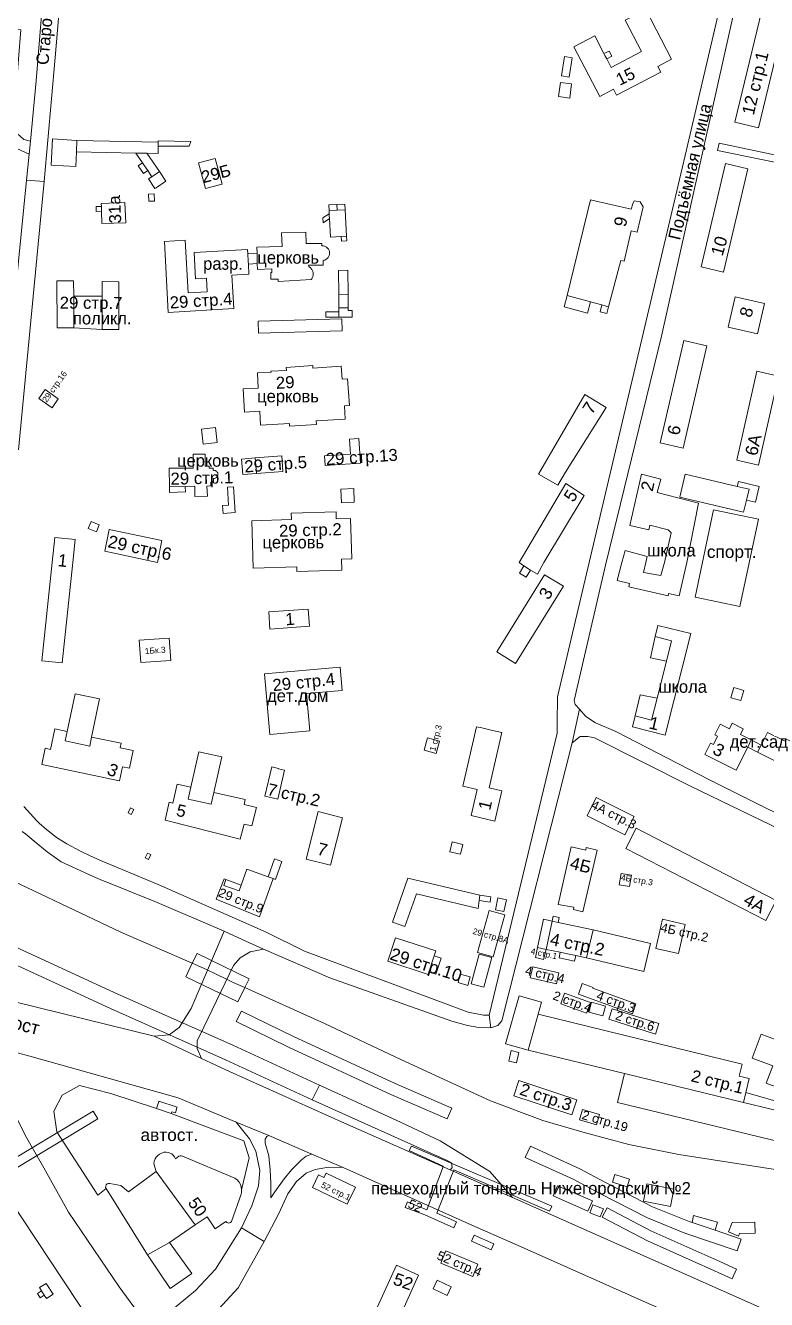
# Model space of a CAD drawing. Header units: metres. Extents: x 9999 to 15101, y 6965 to 11034.
# Drawn here: x 12687 to 13119, y 7571 to 8313 of the extents above; entities that cross this region are included whole.
import ezdxf
from ezdxf.enums import TextEntityAlignment as Align

# ---------------------------------------------------------------- set-up
doc = ezdxf.new("R2010")
doc.units = ezdxf.units.M
doc.header["$MEASUREMENT"] = 0
for name, color, linetype, lineweight in [('Слой 14', 7, 'Continuous', 0), ('Слой 19', 7, 'Continuous', 0), ('Слой 25', 7, 'Continuous', 0), ('Слой 26', 7, 'Continuous', 0), ('Слой 29', 7, 'Continuous', 0), ('Слой 3', 7, 'Continuous', 0), ('Слой 4', 7, 'Continuous', 0), ('Слой 41', 7, 'Continuous', 0), ('Слой 42', 7, 'Continuous', 0), ('Слой 43', 7, 'Continuous', 0), ('Слой 44', 7, 'Continuous', 0), ('Слой 45', 7, 'Continuous', 0), ('Слой 5', 7, 'Continuous', 0), ('Слой 8', 7, 'Continuous', 0), ('Слой 9', 7, 'Continuous', 0)]:
    doc.layers.add(name, color=color, linetype=linetype, lineweight=lineweight)
doc.styles.add('Style-arial', font='arial.shx')
doc.styles.add('Style-bm431', font='bm431.shx')
doc.styles.add('Style-p131', font='p131.shx')

msp = doc.modelspace()

# ---------------------------------------------------------------- linework, layer by layer
at = {"layer": 'Слой 14', "color": 8, "linetype": 'Continuous', "lineweight": 0, "flags": 128}
msp.add_lwpolyline([(12729.57, 7631.4), (12705.66, 7668.27), (12703.97, 7680.37), (12708.75, 7689.65), (12718.88, 7695.28), (12737.17, 7690.5), (12763.71, 7681.8), (12772.35, 7678.97), (12814.53, 7662.92), (12817.63, 7653.07), (12813.32, 7634.53), (12813.11, 7636.15), (12812.58, 7637.57), (12811.85, 7638.99), (12810.75, 7640.2), (12809.35, 7641.35), (12778.83, 7654.06), (12778.09, 7654.32), (12777.52, 7654.29), (12776.84, 7653.98), (12774.79, 7652.6), (12774.26, 7653.69), (12773.45, 7654.66), (12772.61, 7655.37), (12771.74, 7655.84), (12770.64, 7656.24), (12769.48, 7656.37), (12768.22, 7656.31), (12766.78, 7655.87), (12765.52, 7655.26), (12764.5, 7654.55), (12763.58, 7653.56), (12762.94, 7652.56), (12762.41, 7651.19), (12762.2, 7649.67), (12763.61, 7645.2), (12747.49, 7633.35), (12742.94, 7636.93), (12736.63, 7638.17), (12735.74, 7638.17), (12735.05, 7637.86), (12734.42, 7637.28), (12734.16, 7636.65), (12734.11, 7635.86), (12734.42, 7635.14), (12729.57, 7631.4)], close=True, dxfattribs=at)
at = {"layer": 'Слой 19', "color": 8, "linetype": 'Continuous', "lineweight": 0, "flags": 128}
for points in [[(12458.88, 8318.72), (12508.16, 8218.88), (12541.44, 8108.8), (12565.12, 8024.96), (12570.88, 7995.52), (12581.12, 7963.04), (12585.76, 7949.92), (12596.8, 7914.88), (12607.04, 7881.76), (12614.19, 7856.32), (12620.8, 7835.2), (12631.8, 7801.19), (12642.72, 7759.41), (12645.78, 7752.74), (12659.48, 7722.82), (12660.95, 7719.65), (12670.53, 7698.94), (12688.3, 7664.65), (12698.08, 7647.25), (12712.43, 7621.46), (12742.02, 7578.02), (12760.64, 7552.48)], [(13145.52, 7643.06), (13068.05, 7655.13), (13038.84, 7660.84), (13012.8, 7667.83), (12988.67, 7674.81), (12958.19, 7686.25), (12906.12, 7710.38), (12861.67, 7731.34), (12815.15, 7752.27), (12808.33, 7755.34), (12804.5, 7757.19), (12792.84, 7762.84), (12784.59, 7766.45), (12742.93, 7784.68), (12661.02, 7823.42)]]:
    msp.add_lwpolyline(points, dxfattribs=at)
at = {"layer": 'Слой 25', "color": 8, "linetype": 'Continuous', "lineweight": 0, "flags": 128}
for points in [[(12725.17, 8533.17), (12704.79, 8294.35), (12698.4, 8222.12), (12688.03, 8222.79), (12689.54, 8238.04), (12690.29, 8245.58), (12693.76, 8280.64), (12698.62, 8340.59)], [(13104.64, 8341.44), (13057.92, 8131.84), (13025.28, 7998.4), (13006.92, 7919.61), (13007.59, 7917.27), (13007.59, 7917.27), (13010.1, 7914.59), (13005.93, 7894.95), (12964.96, 7732.96), (12962.56, 7730.24), (12958.4, 7728.8), (12957.42, 7736.3), (12997.12, 7900.48), (12997.17, 7906.55), (12997.28, 7921.76), (13015.68, 8000), (13071.68, 8237.12), (13112.96, 8414.08)], [(12672.64, 8067.52), (12688.03, 8222.79), (12698.4, 8222.12), (12683.36, 8065.76)], [(13168.8, 7824.16), (13074.72, 7869.76), (13018.88, 7897.92), (13014.88, 7898.72), (13010.56, 7898.56), (13005.93, 7894.95), (13010.1, 7914.59), (13013.76, 7910.24), (13019.36, 7906.56), (13031.2, 7901.6), (13085.76, 7873.44), (13229.92, 7801.6)], [(12686.56, 7857.92), (12694.04, 7849.46), (12695.52, 7847.84), (12699.52, 7844.64), (12705.6, 7839.84), (12711.52, 7836), (12719.52, 7831.84), (12725.6, 7828.8), (12732.14, 7825.96), (12764.8, 7812.48), (12817.6, 7789.1), (12827.68, 7784.64), (12849.92, 7773.6), (12945.28, 7738.08), (12954.2, 7736.25), (12957.42, 7736.3), (12958.4, 7728.8), (12951.52, 7729.12), (12944.96, 7730.24), (12935.84, 7732.8), (12864.8, 7757.92), (12826.08, 7774.72), (12813.69, 7780.43), (12813.69, 7780.43), (12803.26, 7785.1), (12762.72, 7802.56), (12731.04, 7815.36), (12725.12, 7817.92), (12716.8, 7821.76), (12708.32, 7825.6), (12700, 7831.36), (12692.48, 7837.6), (12687.52, 7841.92), (12685.6, 7843.2)], [(13135.04, 7530.56), (13027.68, 7578.24), (12974.4, 7601.92), (12947.36, 7613.92), (12872.43, 7647.46), (12854.14, 7655.29), (12829.17, 7666.1), (12810.06, 7673.95), (12776.32, 7688), (12689.92, 7712.32), (12675.52, 7716.16), (12681.28, 7744), (12762.4, 7724), (12789.93, 7711.08), (12806.72, 7703.2), (12873.28, 7673.28), (12934.78, 7646.11), (12971.04, 7630.07), (13106.15, 7570.03), (13211.84, 7522.56)]]:
    msp.add_lwpolyline(points, dxfattribs=at)
at = {"layer": 'Слой 26', "color": 8, "linetype": 'Continuous', "lineweight": 0, "flags": 128}
for points in [[(12667.05, 8277.58), (12668.72, 8297.04), (12671.68, 8341.33), (12677.61, 8345.77), (12699.22, 8347.99), (12698.62, 8340.59), (12682.43, 8339.1), (12677.98, 8333.91), (12677.49, 8317.76), (12676.91, 8311.04), (12684.74, 8310.36), (12682.11, 8276.34), (12680.02, 8263.69), (12680.94, 8251.64), (12686.5, 8246.46), (12690.29, 8245.58), (12689.54, 8238.04), (12672.05, 8245.9), (12668.16, 8253.31), (12667.24, 8268.88), (12667.05, 8277.58)], [(12771.2, 7724.8), (12776.96, 7728.96), (12784, 7740.16), (12803.26, 7785.1), (12813.69, 7780.43), (12826.08, 7774.72), (12818.24, 7773.12), (12812.48, 7769.6), (12808.64, 7765.12), (12791.36, 7729.28), (12787.52, 7721.28), (12787.52, 7716.8), (12789.93, 7711.08), (12762.4, 7724), (12771.2, 7724.8)], [(12858.59, 7695.47), (12903.33, 7675.04), (12929, 7662.95), (12957.84, 7645.08), (12971.04, 7630.07), (12934.78, 7646.11), (12935.54, 7646.84), (12935.9, 7647.38), (12935.85, 7648.83), (12935.49, 7650.28), (12933.1, 7651.63), (12854.51, 7686.89), (12858.59, 7695.47)], [(12810.06, 7673.95), (12829.17, 7666.1), (12828.1, 7665.47), (12826.95, 7663.93), (12826.95, 7661.63), (12829.25, 7654.34), (12830.02, 7645.91), (12830.4, 7638.62), (12830.4, 7629.8), (12832.7, 7633.25), (12838.06, 7640.92), (12842.66, 7646.29), (12848.03, 7651.66), (12850.99, 7654.03), (12854.14, 7655.29), (12872.43, 7647.46), (12864.05, 7647.63), (12856.07, 7646.29), (12850.86, 7644.25), (12845.34, 7639.34), (12840.34, 7632.15), (12835, 7620.59), (12826.44, 7604.38), (12813.24, 7612.31), (12814.69, 7615.23), (12819.29, 7625.2), (12823.21, 7636.83), (12823.92, 7645.69), (12821.58, 7657.02), (12817.87, 7664.21), (12810.06, 7673.95)]]:
    msp.add_lwpolyline(points, close=True, dxfattribs=at)
at = {"layer": 'Слой 3', "color": 8, "linetype": 'Continuous', "lineweight": 0, "flags": 128}
for points in [[(13123.82, 8331.97), (13132.78, 8329.83), (13114.46, 8253.35), (13100.67, 8256.65), (13118.99, 8333.13), (13123.82, 8331.97)], [(13024.88, 8295.57), (13025.94, 8293.51), (13028.51, 8288.55), (13046.29, 8297.76), (13036.78, 8316.1), (13048.71, 8322.28), (13063.71, 8293.32), (13055.75, 8289.07), (13057.43, 8285.7), (13031.63, 8272.34), (13029.85, 8275.77), (13021.89, 8271.65), (13006.88, 8300.61), (13019.01, 8306.9), (13024.37, 8296.55), (13024.88, 8295.57)], [(13004.18, 8282.94), (12999.65, 8283.64), (13001.4, 8294.87), (13005.92, 8294.17), (13004.18, 8282.94)], [(13024.88, 8295.57), (13024.37, 8296.55), (13027.33, 8298.08), (13028.9, 8295.04), (13025.94, 8293.51), (13024.88, 8295.57)], [(13004.4, 8270.7), (12997.95, 8271.52), (12999, 8279.73), (13005.45, 8278.9), (13004.4, 8270.7)], [(12717.37, 8245.99), (12717.23, 8239.39), (12716.84, 8230.73), (12702.35, 8231.56), (12703.28, 8246.85), (12717.37, 8245.99)], [(12751.81, 8238.62), (12717.23, 8239.39), (12717.37, 8245.99), (12764.77, 8244.94), (12764.72, 8242.58), (12764.63, 8238.34), (12758.22, 8238.48), (12754.42, 8238.57), (12751.81, 8238.62)], [(12782.87, 8242.58), (12764.72, 8242.58), (12764.77, 8244.94), (12764.79, 8245.67), (12783.8, 8245.43), (12782.87, 8242.58)], [(13125.44, 8237.26), (13124.57, 8233.1), (13090.55, 8240.18), (13091.42, 8244.34), (13125.44, 8237.26)], [(12758.22, 8238.48), (12765.5, 8227.84), (12761.03, 8224.85), (12758.66, 8228.4), (12756.83, 8231.13), (12755.6, 8232.96), (12751.81, 8238.62), (12754.42, 8238.57), (12758.22, 8238.48)], [(12801.91, 8220.53), (12792.29, 8217.92), (12788.22, 8232.92), (12797.84, 8235.53), (12801.91, 8220.53)], [(12758.66, 8228.4), (12756.11, 8226.69), (12753.06, 8231.25), (12755.6, 8232.96), (12756.83, 8231.13), (12758.66, 8228.4)], [(12769.26, 8222.23), (12763.62, 8218.46), (12762.87, 8217.95), (12759.11, 8223.56), (12761.03, 8224.85), (12765.5, 8227.84), (12769.26, 8222.23)], [(13094.07, 8169.24), (13081.03, 8172.28), (13095.1, 8232.53), (13108.14, 8229.49), (13094.07, 8169.24)], [(12759.1, 8214.74), (12762.44, 8214.83), (12762.55, 8210.68), (12759.21, 8210.58), (12759.1, 8214.74)], [(13027.05, 8149.11), (13023.16, 8150.18), (13016.57, 8151.99), (13003.01, 8155.71), (13016.49, 8211.44), (13040.24, 8205.87), (13041.27, 8208.95), (13042, 8210.71), (13045.37, 8210.27), (13047.13, 8207.34), (13043.76, 8192.52), (13040.24, 8193.26), (13036.14, 8175.66), (13034.09, 8176.1), (13027.05, 8149.11)], [(12731.65, 8207.52), (12731.75, 8204.76), (12728.65, 8204.65), (12728.55, 8207.41), (12731.65, 8207.52)], [(12745.81, 8198.03), (12732.01, 8197.53), (12731.75, 8204.76), (12731.65, 8207.52), (12731.59, 8209.22), (12745.38, 8209.72), (12745.81, 8198.03)], [(12868.98, 8205.31), (12864.24, 8205.06), (12864.07, 8208.42), (12868.81, 8208.64), (12868.98, 8205.31)], [(12864.34, 8203.15), (12864.24, 8205.06), (12868.98, 8205.31), (12873.67, 8205.55), (12874.47, 8190.15), (12871.28, 8189.99), (12865.04, 8189.66), (12864.48, 8200.54), (12864.39, 8202.2), (12864.34, 8203.15)], [(12868.81, 8208.64), (12873.5, 8208.89), (12873.67, 8205.55), (12868.98, 8205.31), (12868.81, 8208.64)], [(12864.48, 8200.54), (12860.91, 8197.93), (12860.64, 8200.93), (12864.34, 8203.15), (12864.39, 8202.2), (12864.48, 8200.54)], [(12871.28, 8189.99), (12874.47, 8190.15), (12874.61, 8187.5), (12871.41, 8187.33), (12871.28, 8189.99)], [(12817.3, 8173.96), (12817.62, 8167.98), (12807.59, 8167.44), (12808.7, 8148.05), (12770.58, 8145.65), (12768.36, 8187.13), (12780.48, 8187.78), (12782.12, 8157.22), (12793.25, 8157.82), (12792.83, 8165.75), (12786.5, 8165.41), (12785.68, 8180.73), (12816.85, 8182.4), (12816.98, 8179.91), (12817.21, 8175.61), (12817.3, 8173.96)], [(12817.3, 8173.96), (12817.21, 8175.61), (12816.98, 8179.91), (12822.3, 8180.04), (12822.35, 8178.33), (12822.47, 8174.22), (12817.3, 8173.96)], [(12869.94, 8156.25), (12869.72, 8170.25), (12875.23, 8170.34), (12875.45, 8156.33), (12869.94, 8156.25)], [(12715.67, 8136.78), (12705.87, 8136.71), (12705.68, 8164.2), (12715.48, 8164.26), (12715.54, 8155.18), (12715.67, 8136.78)], [(12732.16, 8155.15), (12732.18, 8163.7), (12741.86, 8163.68), (12741.8, 8135.84), (12732.12, 8135.86), (12732.16, 8155.15)], [(12715.67, 8136.78), (12715.54, 8155.18), (12732.16, 8155.15), (12732.12, 8135.86), (12715.67, 8136.78)], [(12869.94, 8156.25), (12875.45, 8156.33), (12875.45, 8148.35), (12869.94, 8148.46), (12869.94, 8156.25)], [(13016.57, 8151.99), (13014.74, 8145.32), (13001.18, 8149.05), (13003.01, 8155.71), (13016.57, 8151.99)], [(13113.7, 8133.2), (13096.66, 8137.1), (13100.73, 8154.89), (13117.77, 8150.98), (13113.7, 8133.2)], [(12869.94, 8146.05), (12869.94, 8142.98), (12862.38, 8142.97), (12862.38, 8146.04), (12869.94, 8146.05)], [(12875.45, 8148.35), (12875.45, 8146.83), (12877.73, 8146.83), (12877.76, 8143.01), (12869.94, 8142.98), (12869.94, 8146.05), (12869.94, 8148.46), (12875.45, 8148.35)], [(13023.16, 8150.18), (13027.05, 8149.11), (13025.96, 8145.14), (13022.07, 8146.2), (13023.16, 8150.18)], [(12822.88, 8140.64), (12871.68, 8142.09), (12871.89, 8135.06), (12823.09, 8133.61), (12822.88, 8140.64)], [(13070.49, 8066.74), (13057.03, 8069.86), (13070.83, 8129.39), (13084.29, 8126.27), (13070.49, 8066.74)], [(13114.35, 8056.78), (13101.75, 8059.59), (13113.32, 8111.47), (13125.92, 8108.66), (13114.35, 8056.78)], [(12706.57, 8095.34), (12702.94, 8090.21), (12695.22, 8095.67), (12698.85, 8100.8), (12706.57, 8095.34)], [(12986.25, 8051.47), (13013.13, 8097.98), (13023.66, 8091.59), (13025.6, 8090.31), (13001.89, 8052.71), (12997.44, 8045.01), (12986.25, 8051.47)], [(12798.17, 8078.68), (12799.18, 8069.92), (12790.95, 8068.98), (12789.94, 8077.74), (12798.17, 8078.68)], [(12882.58, 8057.86), (12861.99, 8056.54), (12861.63, 8062.19), (12876.72, 8063.2), (12876.16, 8071.91), (12881.66, 8072.27), (12882.58, 8057.86)], [(12822, 8051.9), (12813.99, 8051.28), (12813.29, 8060.31), (12821.3, 8060.93), (12822, 8051.9)], [(12821.3, 8060.93), (12836.68, 8062.12), (12837.38, 8053.09), (12822, 8051.9), (12821.3, 8060.93)], [(13079.47, 8034.65), (13072.7, 8000), (13068.23, 7980.59), (13062.02, 7982.03), (13061.68, 7980.59), (13038.83, 7985.87), (13039.28, 7987.82), (13031.96, 7989.51), (13034.8, 8000), (13036.72, 8006.98), (13049.47, 8003.57), (13048.8, 8000), (13047.44, 7994.15), (13057.49, 7992.36), (13059.71, 8000), (13063.54, 8017.39), (13061.85, 8019.09), (13051.16, 8021.88), (13050.53, 8019.09), (13039.47, 8021.58), (13046.2, 8051.48), (13057.43, 8048.61), (13055.44, 8040.81), (13079.47, 8034.65)], [(13107.35, 8036.38), (13105.71, 8029.41), (13068.56, 8038.17), (13071.72, 8051.53), (13101.96, 8044.39), (13108.86, 8042.76), (13107.35, 8036.38)], [(12780.54, 8044.38), (12780.63, 8041.15), (12771.42, 8040.9), (12771.33, 8044.13), (12780.54, 8044.38)], [(12809.54, 8029.12), (12802.49, 8028.67), (12802.2, 8033.27), (12805.69, 8033.49), (12805.03, 8043.91), (12808.58, 8044.13), (12809.54, 8029.12)], [(12878.97, 8035.11), (12871.42, 8034.8), (12871.09, 8042.82), (12878.63, 8043.13), (12878.97, 8035.11)], [(13012.8, 8039.14), (12989.31, 8000), (12985.59, 7993.14), (12981.63, 7995.58), (12977.77, 7998.02), (12974.9, 8000), (13002.13, 8046.15), (13012.8, 8039.14)], [(13107.35, 8036.38), (13108.86, 8042.76), (13101.96, 8044.39), (13102.64, 8047.25), (13114.75, 8044.39), (13112.57, 8035.14), (13107.35, 8036.38)], [(12725.62, 8023.88), (12730.41, 8022), (12728.82, 8017.93), (12724.02, 8019.81), (12725.62, 8023.88)], [(12733.57, 8006.56), (12736.14, 8019.17), (12766.89, 8012.89), (12764.29, 8000), (12733.57, 8006.56)], [(12716.46, 8013.36), (12715.1, 8000), (12708.87, 7941.49), (12696.88, 7942.77), (12702.97, 8000), (12704.62, 8014.61), (12716.46, 8013.36)], [(12977.77, 7998.02), (12981.63, 7995.58), (12979.1, 7991.46), (12975.24, 7993.85), (12977.77, 7998.02)], [(12961.99, 7947.96), (12989.8, 7992.93), (13000.74, 7986.16), (12972.93, 7941.19), (12961.99, 7947.96)], [(12829.12, 7971.2), (12852.13, 7972.88), (12852.86, 7962.9), (12829.85, 7961.23), (12829.12, 7971.2)], [(13074.88, 7958.56), (13059.92, 7899.37), (13040.91, 7904.18), (13042.53, 7910.59), (13052.03, 7908.19), (13055.27, 7920.98), (13060.74, 7942.62), (13063.73, 7954.44), (13054.12, 7956.87), (13055.77, 7963.4), (13074.88, 7958.56)], [(12753.6, 7954.72), (12771.22, 7956), (12772.16, 7942.99), (12754.54, 7941.71), (12753.6, 7954.72)], [(13054.12, 7956.87), (13063.73, 7954.44), (13060.74, 7942.62), (13051.51, 7944.42), (13054.12, 7956.87)], [(12826.72, 7935.2), (12870.63, 7939.06), (12871.82, 7925.52), (12851.09, 7923.7), (12853.01, 7901.84), (12829.82, 7899.8), (12826.72, 7935.2)], [(12724.87, 7893.04), (12710.59, 7896.02), (12711.76, 7901.61), (12716.34, 7923.57), (12730.62, 7920.59), (12725.95, 7898.24), (12724.87, 7893.04)], [(13042.53, 7910.59), (13045.44, 7922.88), (13055.27, 7920.98), (13052.03, 7908.19), (13042.53, 7910.59)], [(13100.01, 7927.26), (13105.81, 7925.46), (13104.01, 7919.66), (13098.21, 7921.26), (13100.01, 7927.26)], [(12724.87, 7893.04), (12725.95, 7898.24), (12743.12, 7894.65), (12742.59, 7892.12), (12750.19, 7890.53), (12748.02, 7880.15), (12743.88, 7881.02), (12742.17, 7872.8), (12696.9, 7882.25), (12698.89, 7891.8), (12701.97, 7891.15), (12704.47, 7903.13), (12711.76, 7901.61), (12710.59, 7896.02), (12724.87, 7893.04)], [(12957.41, 7868.74), (12964.82, 7867.04), (12960.77, 7849.35), (12947.04, 7852.5), (12950.56, 7867.82), (12942.15, 7869.75), (12950.07, 7904.31), (12953.16, 7903.6), (12959.51, 7902.14), (12964.79, 7900.93), (12957.41, 7868.74)], [(13083.04, 7888.16), (13086.35, 7894.83), (13088.1, 7893.96), (13090.51, 7898.82), (13088.92, 7899.61), (13092.01, 7905.83), (13097.42, 7903.15), (13099, 7906.34), (13105.48, 7903.13), (13103.85, 7899.84), (13110.19, 7896.7), (13108.08, 7892.44), (13101.44, 7879.04), (13083.04, 7888.16)], [(13119.52, 7900.96), (13129.86, 7895.87), (13130.49, 7897.13), (13133.94, 7895.43), (13133.25, 7894.02), (13144.35, 7888.55), (13138.73, 7877.14), (13113.83, 7889.41), (13115.91, 7893.64), (13119.52, 7900.96)], [(12921.57, 7897.8), (12928.57, 7895.97), (12926.7, 7888.8), (12919.7, 7890.62), (12921.57, 7897.8)], [(13113.83, 7889.41), (13108.08, 7892.44), (13110.19, 7896.7), (13115.91, 7893.64), (13113.83, 7889.41)], [(12795.6, 7859.22), (12782.18, 7862.21), (12783.72, 7869.09), (12788.34, 7889.75), (12801.75, 7886.76), (12797.1, 7865.95), (12795.6, 7859.22)], [(12830.88, 7880.96), (12834.83, 7880.05), (12834.76, 7879.74), (12838.29, 7878.93), (12834.41, 7862.13), (12826.93, 7863.85), (12830.88, 7880.96)], [(12782.18, 7862.21), (12795.6, 7859.22), (12797.1, 7865.95), (12815.48, 7861.84), (12814.78, 7859.06), (12822, 7857.24), (12819.27, 7846.48), (12814.78, 7847.61), (12812.54, 7838.74), (12768.75, 7849.82), (12771.09, 7860.32), (12773.34, 7859.82), (12775.81, 7870.85), (12783.72, 7869.09), (12782.18, 7862.21)], [(13019.84, 7863.04), (13041.86, 7852.03), (13036.51, 7841.34), (13014.5, 7852.35), (13019.84, 7863.04)], [(12747.24, 7854.11), (12748.65, 7856.98), (12750.5, 7856.06), (12749.09, 7853.2), (12747.24, 7854.11)], [(12850.88, 7827.21), (12857.89, 7854.84), (12872.16, 7851.22), (12865.15, 7823.59), (12850.88, 7827.21)], [(13043.04, 7845.12), (13124.68, 7803.1), (13118.65, 7791.39), (13037.01, 7833.42), (13043.04, 7845.12)], [(12936.03, 7837.19), (12942.17, 7835.77), (12940.83, 7829.99), (12934.69, 7831.42), (12936.03, 7837.19)], [(13012.08, 7796.55), (13006.55, 7797.84), (13006.86, 7799.18), (12997.64, 7800.65), (13005.17, 7834.29), (13013.71, 7832.38), (13014.04, 7833.86), (13020.4, 7832.38), (13012.08, 7796.55)], [(12757.15, 7827.88), (12758.56, 7830.74), (12760.41, 7829.83), (12759, 7826.96), (12757.15, 7827.88)], [(12831.71, 7815.85), (12828.85, 7816.87), (12832.57, 7827.27), (12836.83, 7825.74), (12833.1, 7815.35), (12831.71, 7815.85)], [(12811.92, 7808.62), (12813.15, 7812.06), (12816.46, 7821.31), (12828.85, 7816.87), (12831.71, 7815.85), (12823.74, 7793.61), (12798.43, 7803.79), (12803.19, 7815.63), (12804.21, 7815.27), (12802.98, 7811.82), (12811.92, 7808.62)], [(13034.4, 7818.72), (13040.34, 7817.73), (13039.24, 7811.14), (13033.3, 7812.13), (13034.4, 7818.72)], [(12811.92, 7808.62), (12802.98, 7811.82), (12804.21, 7815.27), (12813.15, 7812.06), (12811.92, 7808.62)], [(12951.09, 7798.46), (12915.12, 7806.89), (12908.39, 7787.89), (12901.11, 7790.47), (12910.16, 7816), (12952.16, 7806.08), (12951.71, 7803.07), (12951.09, 7798.46)], [(12958.11, 7802.11), (12951.71, 7803.07), (12952.16, 7806.08), (12958.56, 7805.12), (12958.11, 7802.11)], [(12961.1, 7797.68), (12962.54, 7804.56), (12967.52, 7803.52), (12966.08, 7796.64), (12961.1, 7797.68)], [(12950.66, 7772.76), (12957.43, 7797.15), (12966.54, 7794.62), (12959.77, 7770.23), (12950.66, 7772.76)], [(12985.66, 7775.64), (12989.1, 7792.09), (12994.12, 7791.04), (12990.69, 7774.59), (12985.66, 7775.64)], [(13018.08, 7786.04), (13014.2, 7769.74), (13007.95, 7771.03), (13003.07, 7772.04), (12998.91, 7772.9), (12990.69, 7774.59), (12994.12, 7791.04), (12997.73, 7790.29), (13018.08, 7786.04)], [(12997.73, 7790.29), (12994.12, 7791.04), (12994.72, 7793.93), (12998.34, 7793.17), (12997.73, 7790.29)], [(13058.4, 7792.16), (13071.69, 7789.15), (13067.83, 7772.13), (13054.55, 7775.14), (13058.4, 7792.16)], [(12922.44, 7761.39), (12921.98, 7759.97), (12898.51, 7767.63), (12903, 7781.39), (12926.47, 7773.73), (12925.51, 7770.77), (12922.44, 7761.39)], [(13018.08, 7786.04), (13051.48, 7778.08), (13047.59, 7761.78), (13014.2, 7769.74), (13018.08, 7786.04)], [(12990.69, 7774.59), (12989.23, 7768.61), (12984.44, 7769.78), (12985.66, 7775.64), (12990.69, 7774.59)], [(12922.44, 7761.39), (12925.51, 7770.77), (12929.5, 7769.47), (12926.43, 7760.09), (12922.44, 7761.39)], [(12958.99, 7769.88), (12954.35, 7752.6), (12947.04, 7754.56), (12951.68, 7771.84), (12958.99, 7769.88)], [(13003.07, 7772.04), (13007.95, 7771.03), (13007.26, 7767.69), (12998.22, 7769.56), (12998.91, 7772.9), (13003.07, 7772.04)], [(12939.36, 7755.19), (12940.62, 7760.09), (12946.4, 7758.56), (12945.1, 7753.52), (12939.36, 7755.19)], [(12982.88, 7764.32), (12998.1, 7760.83), (12996.65, 7754.51), (12981.43, 7758), (12982.88, 7764.32)], [(13009.44, 7748.48), (13011.69, 7754.7), (13018.09, 7752.39), (13017.95, 7751.99), (13043.01, 7742.92), (13040.9, 7737.1), (13009.44, 7748.48)], [(12988, 7743.84), (12986.02, 7736.82), (12980.14, 7715.92), (12967.1, 7719.59), (12974.97, 7747.51), (12988, 7743.84)], [(13001.44, 7749.12), (13016.53, 7743.71), (13014.26, 7737.38), (12999.17, 7742.8), (13001.44, 7749.12)], [(13017.12, 7743.84), (13025.24, 7741.57), (13023.63, 7735.81), (13015.51, 7738.08), (13017.12, 7743.84)], [(12813.23, 7738.59), (12843.56, 7723.74), (12902.84, 7696.41), (12935.68, 7682.08), (12932.96, 7675.84), (12900.32, 7690.08), (12840.64, 7717.6), (12810.24, 7732.48), (12813.23, 7738.59)], [(12980.14, 7715.92), (12986.02, 7736.82), (13104.79, 7707.64), (13103.09, 7700.75), (13108.87, 7699.33), (13107, 7691.27), (13105.62, 7685.37), (13036.35, 7702.19), (12980.14, 7715.92)], [(13029.12, 7740), (13056.24, 7731.34), (13054.3, 7725.26), (13027.18, 7733.93), (13029.12, 7740)], [(13129.26, 7720.19), (13127.52, 7715.52), (13140.94, 7710.51), (13164.21, 7701.82), (13163.9, 7700.99), (13160.4, 7691.63), (13162.25, 7690.94), (13163.23, 7693.58), (13168.38, 7691.66), (13163.96, 7679.85), (13118.91, 7696.69), (13122.64, 7706.68), (13110.73, 7711.14), (13115.97, 7725.16), (13129.26, 7720.19)], [(12968.95, 7709.43), (12970.41, 7715.59), (12974.8, 7714.55), (12973.34, 7708.39), (12968.95, 7709.43)], [(13032.23, 7685.42), (13036.35, 7702.19), (13105.62, 7685.37), (13137.92, 7677.52), (13133.95, 7660.66), (13032.23, 7685.42)], [(12974.79, 7698.17), (13008.55, 7686.97), (13005.6, 7678.08), (12971.84, 7689.28), (12974.79, 7698.17)], [(12763.71, 7681.8), (12765.09, 7685.98), (12765.12, 7686.08), (12775.83, 7682.57), (12775.69, 7682.15), (12774.74, 7679.26), (12772.67, 7679.94), (12772.35, 7678.97), (12763.71, 7681.8)], [(13105.62, 7685.37), (13107, 7691.27), (13131.16, 7684.12), (13130.59, 7682.19), (13138.6, 7679.83), (13137.92, 7677.52), (13105.62, 7685.37)], [(13010.12, 7675.18), (13011.88, 7681.26), (13021.76, 7678.4), (13020, 7672.32), (13010.12, 7675.18)], [(12763.61, 7645.2), (12762.2, 7649.67), (12762.41, 7651.19), (12762.94, 7652.56), (12763.58, 7653.56), (12764.5, 7654.55), (12765.52, 7655.26), (12766.78, 7655.87), (12768.22, 7656.31), (12769.48, 7656.37), (12770.64, 7656.24), (12771.74, 7655.84), (12772.61, 7655.37), (12773.45, 7654.66), (12774.26, 7653.69), (12774.79, 7652.6), (12776.84, 7653.98), (12777.52, 7654.29), (12778.09, 7654.32), (12778.83, 7654.06), (12809.35, 7641.35), (12810.75, 7640.2), (12811.85, 7638.99), (12812.58, 7637.57), (12813.11, 7636.15), (12813.32, 7634.53), (12813.32, 7633), (12812.98, 7631.85), (12807.41, 7616.06), (12806.85, 7615.48), (12806.32, 7615.17), (12805.77, 7615.11), (12805.27, 7615.19), (12804.75, 7615.4), (12804.49, 7615.59), (12804.2, 7615.93), (12798, 7611.74), (12793.23, 7618.81), (12786.18, 7613.98), (12763.61, 7645.2)], [(12981.53, 7659.82), (13010.36, 7646.73), (13025.2, 7638.72), (13052.72, 7624.64), (13074, 7616.03), (13075.76, 7615.43), (13089.06, 7610.88), (13104.25, 7605.68), (13101.92, 7598.88), (13071.52, 7609.28), (13049.76, 7618.08), (13021.92, 7632.32), (13006.4, 7640.64), (12978.56, 7653.28), (12981.53, 7659.82)], [(12758.51, 7596.55), (12734.42, 7635.14), (12734.11, 7635.86), (12734.16, 7636.65), (12734.42, 7637.28), (12735.05, 7637.86), (12735.74, 7638.17), (12736.63, 7638.17), (12742.94, 7636.93), (12747.49, 7633.35), (12763.61, 7645.2), (12786.18, 7613.98), (12771.32, 7603.72), (12758.51, 7596.55)], [(12854.56, 7635.82), (12858.09, 7643.13), (12861.3, 7641.58), (12862.55, 7644.16), (12879.56, 7635.95), (12874.78, 7626.06), (12854.56, 7635.82)], [(13037.8, 7636.28), (13029.32, 7639), (13030.72, 7643.36), (13039.2, 7640.64), (13037.8, 7636.28)], [(13015.04, 7622.09), (12994.72, 7630.89), (12997.28, 7636.8), (13017.6, 7628), (13015.04, 7622.09)], [(13063.18, 7624.78), (13047.34, 7627.82), (13049.28, 7637.92), (13065.12, 7634.88), (13063.18, 7624.78)], [(13022.16, 7618.7), (13016.08, 7621.1), (13017.92, 7625.76), (13024, 7623.36), (13022.16, 7618.7)], [(13099.1, 7582.67), (13088.78, 7587.24), (13049.64, 7604.72), (13023.36, 7618.54), (13026.24, 7624), (13051.68, 7610.56), (13091.84, 7592.64), (13101.6, 7588.32), (13099.1, 7582.67)], [(13089.06, 7610.88), (13075.76, 7615.43), (13076.48, 7619.52), (13090.4, 7615.52), (13089.06, 7610.88)], [(13112.4, 7609.13), (13103.34, 7609.02), (13102.71, 7607.49), (13096.8, 7609.92), (13099.04, 7615.36), (13112.32, 7615.52), (13112.4, 7609.13)], [(12758.51, 7596.55), (12771.32, 7603.72), (12784.41, 7585.66), (12771.74, 7576.98), (12758.51, 7596.55)], [(12948.79, 7607.98), (12960.25, 7602.95), (12958.71, 7599.44), (12947.25, 7604.47), (12948.79, 7607.98)], [(12929.26, 7591.8), (12932.22, 7598.93), (12950.99, 7591.15), (12948.03, 7584.02), (12929.26, 7591.8)], [(12916.41, 7584.8), (12905.33, 7560.06), (12892.36, 7565.87), (12903.45, 7590.61), (12916.41, 7584.8)], [(12927.17, 7581.72), (12935.42, 7577.85), (12933.06, 7572.81), (12924.81, 7576.68), (12927.17, 7581.72)], [(12696.79, 7575.62), (12698.39, 7573.07), (12695.96, 7571.55), (12694.36, 7574.1), (12696.79, 7575.62)], [(12695.63, 7577.47), (12699.57, 7579.96), (12703.59, 7573.58), (12699.65, 7571.09), (12698.39, 7573.07), (12696.79, 7575.62), (12695.63, 7577.47)]]:
    msp.add_lwpolyline(points, close=True, dxfattribs=at)
at = {"layer": 'Слой 4', "color": 8, "linetype": 'Continuous', "lineweight": 0, "flags": 128}
for points in [[(12822.3, 8180.04), (12822.19, 8183.78), (12836.88, 8184.2), (12836.65, 8192.07), (12850.64, 8192.47), (12850.83, 8185.9), (12860.14, 8185.9), (12860.14, 8184.61), (12860.62, 8184.6), (12861.1, 8184.53), (12861.57, 8184.41), (12862.03, 8184.24), (12862.46, 8184.02), (12862.86, 8183.75), (12863.23, 8183.44), (12863.57, 8183.09), (12863.86, 8182.7), (12864.1, 8182.28), (12864.3, 8181.84), (12864.45, 8181.37), (12864.54, 8180.9), (12864.58, 8180.41), (12864.56, 8179.93), (12864.49, 8179.45), (12864.36, 8178.98), (12864.19, 8178.53), (12863.96, 8178.1), (12863.68, 8177.7), (12863.37, 8177.33), (12863.01, 8177), (12862.62, 8176.72), (12862.19, 8176.48), (12861.75, 8176.29), (12861.28, 8176.15), (12860.81, 8176.06), (12860.81, 8173.3), (12852.36, 8173.3), (12852.39, 8172.45), (12852.81, 8172.21), (12853.2, 8171.93), (12853.56, 8171.61), (12853.89, 8171.25), (12854.19, 8170.87), (12854.44, 8170.46), (12854.65, 8170.02), (12854.82, 8169.57), (12854.94, 8169.1), (12855.01, 8168.62), (12855.04, 8168.14), (12855.02, 8167.66), (12854.95, 8167.18), (12854.84, 8166.71), (12854.67, 8166.26), (12854.47, 8165.82), (12854.22, 8165.41), (12853.93, 8165.02), (12834.61, 8163.77), (12834.61, 8165.08), (12830.27, 8165.08), (12830.27, 8168.94), (12830.99, 8168.94), (12830.99, 8171.07), (12822.57, 8170.83), (12822.47, 8174.22), (12822.35, 8178.33), (12822.3, 8180.04)], [(12856.73, 8082.55), (12856.85, 8080.46), (12841.23, 8079.5), (12841.14, 8081.1), (12824.36, 8080.07), (12823.86, 8088.27), (12815.07, 8087.73), (12814.25, 8101.15), (12823.04, 8101.68), (12822.51, 8110.46), (12830.47, 8110.93), (12830.42, 8111.59), (12839.38, 8111.91), (12839.26, 8113.71), (12854.76, 8114.78), (12854.87, 8113.21), (12871.32, 8114.35), (12871.84, 8106.86), (12875, 8107.08), (12876.08, 8091.46), (12873.32, 8091.27), (12873.72, 8083.59), (12856.73, 8082.55)], [(12780.54, 8044.38), (12771.33, 8044.13), (12771.1, 8054.98), (12785.05, 8055.03), (12785.05, 8063.13), (12792.18, 8063.13), (12792.18, 8056.21), (12794.48, 8056.21), (12794.48, 8055.03), (12796.68, 8055.03), (12796.68, 8053.71), (12797.16, 8053.76), (12797.64, 8053.72), (12798.09, 8053.58), (12798.51, 8053.35), (12798.88, 8053.05), (12799.18, 8052.67), (12799.4, 8052.25), (12799.52, 8051.79), (12799.56, 8051.31), (12799.5, 8050.84), (12799.34, 8050.39), (12799.1, 8049.97), (12798.78, 8049.62), (12798.4, 8049.33), (12797.97, 8049.13), (12797.5, 8049.02), (12797.02, 8049), (12797.04, 8046.87), (12795.33, 8046.87), (12795.33, 8044.65), (12793.04, 8044.53), (12793.36, 8038.65), (12786.17, 8038.47), (12786.02, 8044.53), (12780.54, 8044.38)], [(12819.2, 8024.32), (12842.33, 8025), (12842.22, 8028.71), (12868.37, 8029.47), (12868.48, 8025.49), (12876.75, 8025.73), (12877.43, 8002.11), (12871.51, 8001.93), (12871.69, 7995.64), (12845.55, 7994.88), (12845.48, 7997.49), (12820, 7996.75), (12819.2, 8024.32)]]:
    msp.add_lwpolyline(points, close=True, dxfattribs=at)
at = {"layer": 'Слой 41', "color": 8, "linetype": 'Continuous', "lineweight": 0, "flags": 128}
for points in [[(12664.03, 7784.1), (12741.19, 7748.56), (12808.15, 7718.74), (12858.59, 7695.47), (12854.51, 7686.89), (12803.92, 7710.21), (12736.96, 7740.04), (12659.78, 7775.59)], [(12677.45, 7630.16), (12726.23, 7556.13)], [(12769.55, 7561.77), (12786.46, 7575.72), (12798.03, 7588.19), (12813.24, 7612.31), (12826.44, 7604.38), (12811.39, 7577.36), (12797.44, 7562.3)]]:
    msp.add_lwpolyline(points, dxfattribs=at)
msp.add_lwpolyline([(12787.36, 7772.16), (12817.67, 7757.48), (12815.15, 7752.27), (12811.13, 7743.98), (12780.82, 7758.67), (12784.59, 7766.45), (12787.36, 7772.16)], close=True, dxfattribs=at)
at = {"layer": 'Слой 43', "color": 8, "linetype": 'Continuous', "lineweight": 0, "flags": 128}
msp.add_lwpolyline([(12937.01, 7612.34), (12919.96, 7619.95), (12908.65, 7624.19), (12910.03, 7627.47), (12921.25, 7622.81), (12930.41, 7646.95), (12930.78, 7648.32), (12910.91, 7657.31), (12912.2, 7659.87), (12994, 7625.02), (12992.72, 7622.06), (12936.99, 7646.16), (12936.36, 7644.55), (12927.05, 7620.79), (12938.39, 7615.87), (12937.01, 7612.34)], close=True, dxfattribs=at)
at = {"layer": 'Слой 45', "color": 8, "linetype": 'Continuous', "lineweight": 0, "flags": 128}
msp.add_lwpolyline([(12669.73, 7646.04), (12726.78, 7680.38), (12729.55, 7675.78), (12672.5, 7641.44), (12669.73, 7646.04)], close=True, dxfattribs=at)
at = {"layer": 'Слой 5', "color": 8, "linetype": 'Continuous', "lineweight": 0, "flags": 128}
msp.add_lwpolyline([(13114.37, 8025.24), (13103.59, 7974.37), (13077.45, 7979.91), (13088.23, 8030.78), (13114.37, 8025.24)], close=True, dxfattribs=at)

# ---------------------------------------------------------------- texts
at = {"layer": 'Слой 14', "color": 8, "linetype": 'Continuous', "lineweight": 0, "style": 'Style-arial'}
msp.add_text('автост.', height=7.2, dxfattribs=at).set_placement((12754.43, 7662.91))
at = {"layer": 'Слой 29', "color": 8, "linetype": 'Continuous', "lineweight": 0, "style": 'Style-p131'}
for s, rotation, p in [('Старообрядческая улица', 85.1, (12700.78, 8289.72)), ('Подъёмная улица', 76.8, (13068.63, 8187.5))]:
    msp.add_text(s, height=7.2, rotation=rotation, dxfattribs=at).set_placement(p)
at = {"layer": 'Слой 42', "color": 8, "linetype": 'Continuous', "lineweight": 0, "style": 'Style-bm431'}
msp.add_text('Рязанский-1 мост', height=7.8, rotation=346.1, dxfattribs=at).set_placement((12611.46, 7745.18))
at = {"layer": 'Слой 44', "color": 8, "linetype": 'Continuous', "lineweight": 0, "style": 'Style-p131'}
msp.add_text('пешеходный тоннель Нижегородский №2', height=7.2, dxfattribs=at).set_placement((12888.73, 7631.79))
at = {"layer": 'Слой 5', "color": 8, "linetype": 'Continuous', "lineweight": 0, "style": 'Style-arial'}
msp.add_text('спорт.', height=7.2, dxfattribs=at).set_placement((13084.26, 8002.7))
at = {"layer": 'Слой 8', "color": 8, "linetype": 'Continuous', "lineweight": 0, "style": 'Style-p131'}
for s, p in [('разр.', (12790.91, 8170.61)), ('церковь', (12822.48, 8174.16)), ('поликл.', (12715.11, 8138.78)), ('церковь', (12822.4, 8093.36)), ('церковь', (12775.72, 8055.86)), ('церковь', (12825.44, 8008.26)), ('школа', (13049.46, 8003.56)), ('школа', (13056.07, 7924.11)), ('дет.дом', (12828.17, 7918.82)), ('дет.сад', (13097.58, 7892.06))]:
    msp.add_text(s, height=7.2, dxfattribs=at).set_placement(p)
at = {"layer": 'Слой 9', "color": 8, "linetype": 'Continuous', "lineweight": 0, "style": 'Style-arial'}
for s, height, rotation, p in [('12 стр.1', 7.2, 76.5, (13104.57, 8261.98)), ('9', 7.2, 77, (13029.96, 8196.75)), ('10', 7.2, 74, (13086.47, 8180.13)), ('8', 7.2, 74, (13103.11, 8144.29)), ('7', 7.2, 57, (13011.31, 8089.78)), ('6', 7.2, 77, (13061.04, 8075.33)), ('6А', 7.2, 77, (13106.41, 8063.39)), ('5', 7.2, 57, (13000.43, 8038.58)), ('2', 7.2, 77.3, (13045.63, 8042.62)), ('29 стр.6', 7.2, 347.9, (12736.43, 8016.07)), ('1', 7.2, 353.8, (12706.71, 8005.08)), ('3', 7.2, 58.2, (12985.97, 7981.58)), ('1', 7.2, 347, (13051.68, 7910.42)), ('3', 7.2, 331, (13090.55, 7895.3)), ('3', 7.2, 336, (12737.22, 7883.49)), ('1', 7.2, 77, (12951.01, 7856.81)), ('4А стр.3', 5.25, 333.4, (13018.62, 7861.81)), ('7', 7.2, 345.7, (12858.59, 7836.98)), ('4Б', 7.2, 346, (13005.79, 7828.66)), ('4А', 7.2, 331, (13108.47, 7807.62)), ('29 стр.8А', 3.5, 344.4, (12948.55, 7787.05)), ('4 стр.2', 7.2, 348.2, (12993.94, 7784.27)), ('29 стр.10', 7.2, 341.9, (12901.37, 7775.73)), ('2 стр.1', 7, 346.1, (13076.27, 7704.57)), ('52', 7.2, 340, (12903.46, 7586.33))]:
    msp.add_text(s, height=height, rotation=rotation, dxfattribs=at).set_placement(p, align=Align.TOP_LEFT)
for s, height, rotation, p in [('15', 7, 26.4, (13036.83, 8283.3)), ('29 стр.4', 7, 3.6, (12789.7, 8152.64)), ('1', 7, 4.1, (12841.49, 7967.09)), ('1Бк.3', 3.5, 4.1, (12762.98, 7948.86)), ('5', 7, 347.4, (12778.22, 7855.36)), ('29 стр.9', 5.25, 338, (12812.97, 7803.01))]:
    msp.add_text(s, height=height, rotation=rotation, dxfattribs=at).set_placement(p, align=Align.MIDDLE_CENTER)
for s, height, rotation, p in [('29Б', 7, 15.1, (12790.97, 8221.01)), ('31а', 7, 92.7, (12743.27, 8197.82)), ('29 стр.7', 7, 359.8, (12707.35, 8147.94)), ('29 стр.16', 3.5, 54.7, (12699.77, 8092.95)), ('29', 7, 3.4, (12833.48, 8101.16)), ('29 стр.13', 7, 3.6, (12862.56, 8056.74)), ('29 стр.5', 7, 4.4, (12815.18, 8052.42)), ('29 стр.1', 7, 1.5, (12771.99, 8045.32)), ('29 стр.2', 7, 1.6, (12835.19, 8014.98)), ('29 стр.4', 7, 6, (12831.69, 7925)), ('1 стр.3', 3.5, 75.3, (12926.07, 7889.8)), ('7 стр.2', 7, 347, (12827.8, 7864.67)), ('4Б стр.3', 3.5, 350.5, (13034.03, 7814.88)), ('4Б стр.2', 5.25, 347.2, (13057, 7784.99)), ('4 стр.1', 3.5, 348.2, (12981.47, 7771.94)), ('2 стр.4', 5.25, 340.2, (12994.14, 7745.58)), ('4 стр.3', 5.25, 340.1, (13019.48, 7745.58)), ('2 стр.6', 5.25, 342.2, (13030.54, 7733.9)), ('2 стр.3', 7, 341.6, (12974.68, 7690.12)), ('2 стр.19', 5.25, 343.8, (13011.07, 7675.86)), ('52 стр.1', 3.5, 334.2, (12859.26, 7636.08)), ('50', 7, 304.8, (12781.71, 7626.97)), ('52', 5.25, 335.9, (12909.64, 7624.4))]:
    msp.add_text(s, height=height, rotation=rotation, dxfattribs=at).set_placement(p)
for s, rotation, p in [('4 стр.4', 347, (12989.44, 7757.34)), ('52 стр.4', 337.4, (12939.18, 7588.99))]:
    msp.add_text(s, height=5.25, rotation=rotation, dxfattribs=at).set_placement(p, align=Align.CENTER)

doc.saveas('drawing.dxf')
